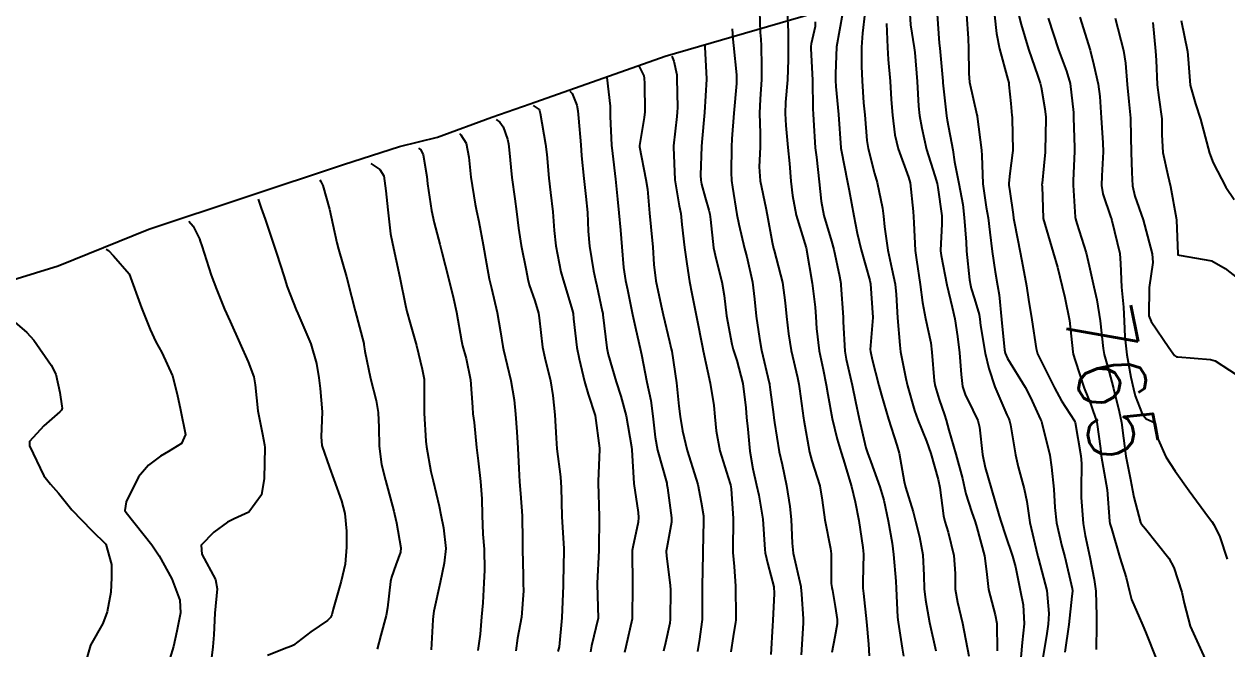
# Model space of a CAD drawing. Header units: metres. Extents: x 318500 to 325275, y 7408834 to 7428799.
# Drawn here: x 319643.1 to 319714.2, y 7411351.4 to 7411388.4 of the extents above; entities that cross this region are included whole.
import ezdxf
from ezdxf.enums import TextEntityAlignment as Align

# ---------------------------------------------------------------- set-up
doc = ezdxf.new("R2010")
doc.units = ezdxf.units.M
doc.header["$MEASUREMENT"] = 0
for name, color, linetype in [('Area', 45, 'Continuous'), ('Cotas', 45, 'Continuous'), ('Curvas de Nivel 1m', 11, 'Continuous'), ('Curvas de Nivel 5m', 15, 'Continuous')]:
    doc.layers.add(name, color=color, linetype=linetype)
doc.styles.add('Style-STANDARD', font='STANDARD.shx')

msp = doc.modelspace()

# ---------------------------------------------------------------- linework, layer by layer
at = {"layer": 'Area'}
msp.add_lwpolyline([(319636.444, 7411371.418), (319645.079, 7411374.092), (319650.432, 7411376.257), (319661.946, 7411380.085), (319665.253, 7411381.135), (319667.514, 7411381.693), (319670.73, 7411382.885), (319672.98, 7411383.676), (319680.979, 7411386.494), (319689.735, 7411389.026)], dxfattribs=at)
at = {"layer": 'Curvas de Nivel 1m', "flags": 128}
for points, elevation in [([(319686.55, 7411389.15), (319686.596, 7411387.888), (319686.632, 7411387.493), (319686.656, 7411387.108), (319686.677, 7411385.872), (319686.67, 7411385.108), (319686.585, 7411383.942), (319686.55, 7411383.109), (319686.582, 7411381.918), (319686.58, 7411381.108), (319686.534, 7411379.937), (319686.595, 7411379.108), (319686.918, 7411377.52), (319687.007, 7411377.103), (319687.306, 7411375.477), (319687.38, 7411375.099), (319687.41, 7411374.987), (319687.907, 7411373.09), (319688.072, 7411371.902), (319688.141, 7411371.087), (319688.265, 7411370.054), (319688.429, 7411369.078), (319688.791, 7411367.479), (319688.883, 7411367.073), (319688.925, 7411366.81), (319689.153, 7411365.07), (319689.168, 7411364.951), (319689.504, 7411363.065), (319689.647, 7411362.547), (319690.121, 7411361.055), (319690.265, 7411360.216), (319690.421, 7411359.05), (319690.752, 7411357.357), (319690.786, 7411357.044), (319690.798, 7411355.28), (319690.833, 7411355.043), (319690.862, 7411354.876), (319691.019, 7411353.915), (319691.134, 7411353.161), (319691.15, 7411353.038), (319691.145, 7411352.901), (319690.996, 7411352.127), (319690.82, 7411351.205)], 776), ([(319691.455, 7411389.006), (319691.113, 7411387.045), (319691.037, 7411385.445), (319691.049, 7411385.046), (319691.07, 7411384.689), (319691.217, 7411383.043), (319691.361, 7411381.059), (319691.364, 7411381.04), (319691.379, 7411380.951), (319691.754, 7411379.036), (319691.848, 7411378.531), (319692.133, 7411377.032), (319692.324, 7411376.021), (319692.557, 7411375.027), (319693.081, 7411373.213), (319693.116, 7411373.022), (319693.25, 7411371.02), (319693.1, 7411369.133), (319693.106, 7411369.012), (319693.213, 7411368.534), (319693.605, 7411367.006), (319693.762, 7411366.426), (319694.179, 7411365), (319694.679, 7411363.463), (319694.807, 7411362.993), (319695.115, 7411361.31), (319695.193, 7411360.989), (319695.633, 7411359.52), (319695.771, 7411358.98), (319696.008, 7411358.044), (319696.2, 7411356.973), (319696.26, 7411355.753), (319696.295, 7411354.971), (319696.361, 7411354.308), (319696.6, 7411352.966), (319696.985, 7411351.303)], 773), ([(319692.78, 7411389.027), (319692.649, 7411387.852), (319692.587, 7411387.029), (319692.584, 7411385.887), (319692.623, 7411385.028), (319692.706, 7411383.738), (319692.77, 7411383.026), (319692.905, 7411381.507), (319692.978, 7411381.024), (319693.358, 7411379.554), (319693.504, 7411379.018), (319693.824, 7411377.502), (319693.887, 7411377.012), (319693.948, 7411376.383), (319694.147, 7411375.007), (319694.377, 7411373.911), (319694.577, 7411373), (319694.641, 7411372.377), (319694.702, 7411370.998), (319694.843, 7411369.379), (319694.893, 7411368.993), (319695.197, 7411367.425), (319695.303, 7411366.988), (319695.716, 7411365.523), (319695.905, 7411364.979), (319696.424, 7411363.698), (319696.685, 7411362.967), (319697.117, 7411361.437), (319697.206, 7411360.959), (319697.427, 7411359.289), (319697.508, 7411358.954), (319697.715, 7411358.316), (319698.05, 7411356.945), (319698.12, 7411355.868), (319698.131, 7411354.943), (319698.253, 7411354.172), (319698.554, 7411352.937), (319698.931, 7411350.981)], 772), ([(319689.848, 7411388.517), (319689.837, 7411388.244), (319689.613, 7411387.219), (319689.584, 7411387.068), (319689.584, 7411386.943), (319689.692, 7411385.066), (319689.714, 7411383.366), (319689.723, 7411383.065), (319689.748, 7411382.722), (319689.852, 7411381.063), (319689.913, 7411380.521), (319690.079, 7411379.059), (319690.19, 7411377.909), (319690.346, 7411377.055), (319690.803, 7411375.552), (319690.942, 7411375.045), (319691.276, 7411373.473), (319691.352, 7411373.039), (319691.366, 7411372.942), (319691.493, 7411371.038), (319691.504, 7411370.778), (319691.606, 7411369.034), (319691.681, 7411368.565), (319692.026, 7411367.027), (319692.219, 7411366.063), (319692.442, 7411365.021), (319692.846, 7411363.313), (319692.936, 7411363.013), (319693.132, 7411362.49), (319693.673, 7411361.004), (319693.894, 7411360.21), (319694.154, 7411358.999), (319694.391, 7411357.676), (319694.474, 7411356.996), (319694.605, 7411355.426), (319694.628, 7411354.994), (319694.721, 7411353.285), (319694.753, 7411352.993), (319694.987, 7411351.448), (319695.059, 7411350.989)], 774), ([(319694.066, 7411388.426), (319694.114, 7411387.01), (319694.162, 7411386.297), (319694.279, 7411385.007), (319694.345, 7411383.932), (319694.415, 7411383.005), (319694.553, 7411381.842), (319694.744, 7411381), (319695.355, 7411379.332), (319695.451, 7411378.988), (319695.643, 7411377.296), (319695.665, 7411376.985), (319695.677, 7411376.632), (319695.764, 7411374.983), (319695.838, 7411374.436), (319696.043, 7411372.978), (319696.186, 7411371.903), (319696.368, 7411370.973), (319696.678, 7411369.518), (319696.751, 7411368.967), (319696.883, 7411367.276), (319696.934, 7411366.964), (319696.989, 7411366.764), (319697.182, 7411366.168), (319697.492, 7411365.274), (319697.596, 7411364.954), (319697.755, 7411364.358), (319698.161, 7411362.945), (319698.559, 7411361.497), (319698.672, 7411360.937), (319698.756, 7411360.585), (319699.096, 7411359.541), (319699.307, 7411358.928), (319699.405, 7411358.607), (319699.849, 7411356.922), (319699.972, 7411355.995), (319700.099, 7411354.919), (319700.492, 7411353.439), (319700.594, 7411352.914), (319700.605, 7411351.295)], 771), ([(319697.052, 7411388.967), (319697.174, 7411387.255), (319697.208, 7411386.964), (319697.383, 7411385.008), (319697.386, 7411384.961), (319697.39, 7411384.921), (319697.426, 7411384.564), (319697.616, 7411382.958), (319697.655, 7411382.709), (319697.975, 7411380.954), (319698.09, 7411380.232), (319698.339, 7411378.95), (319698.567, 7411377.719), (319698.663, 7411376.947), (319698.767, 7411375.486), (319698.8, 7411374.945), (319698.968, 7411373.25), (319699.02, 7411372.942), (319699.068, 7411372.742), (319699.262, 7411372.135), (319699.537, 7411371.211), (319699.583, 7411370.927), (319699.618, 7411370.553), (319699.888, 7411368.923), (319700.118, 7411368.01), (319700.465, 7411366.917), (319701.173, 7411365.259), (319701.286, 7411365.023), (319701.334, 7411364.908), (319701.391, 7411364.683), (319701.698, 7411362.902), (319701.85, 7411362.178), (319702.199, 7411360.894), (319702.353, 7411360.142), (319702.545, 7411358.888), (319702.99, 7411356.952), (319703.015, 7411356.881), (319703.058, 7411356.739), (319703.535, 7411354.872), (319703.663, 7411353.517), (319703.62, 7411352.871), (319703.546, 7411352.328), (319703.316, 7411350.875)], 769), ([(319698.789, 7411388.947), (319698.881, 7411387.534), (319698.919, 7411386.945), (319698.926, 7411385.457), (319698.978, 7411384.945), (319699.411, 7411383.02), (319699.427, 7411382.957), (319699.43, 7411382.94), (319699.432, 7411382.917), (319699.684, 7411380.935), (319699.697, 7411380.613), (319699.756, 7411378.934), (319699.963, 7411377.557), (319700.066, 7411376.929), (319700.168, 7411376.076), (319700.314, 7411374.925), (319700.482, 7411373.722), (319700.629, 7411372.92), (319700.715, 7411372.366), (319700.869, 7411370.914), (319701.033, 7411369.102), (319701.076, 7411368.911), (319701.215, 7411368.592), (319702.253, 7411366.894), (319702.578, 7411366.283), (319703.171, 7411364.987), (319703.207, 7411364.917), (319703.221, 7411364.879), (319703.255, 7411364.793), (319703.726, 7411362.871), (319703.825, 7411362.174), (319703.949, 7411360.867), (319704.015, 7411359.782), (319704.114, 7411358.865), (319704.433, 7411357.496), (319704.598, 7411356.857), (319705.032, 7411354.979), (319705.056, 7411354.85), (319705.058, 7411354.821), (319705.027, 7411354.527), (319704.841, 7411352.853), (319704.616, 7411351.226)], 768), ([(319700.441, 7411388.926), (319700.57, 7411387.827), (319700.752, 7411386.921), (319701.24, 7411385.106), (319701.287, 7411384.912), (319701.302, 7411384.785), (319701.418, 7411383.699), (319701.481, 7411382.979), (319701.488, 7411382.909), (319701.49, 7411382.827), (319701.526, 7411380.908), (319701.516, 7411380.77), (319701.36, 7411379.547), (319701.287, 7411378.975), (319701.29, 7411378.911), (319701.293, 7411378.855), (319701.346, 7411378.49), (319701.543, 7411377.117), (319701.574, 7411376.906), (319701.628, 7411376.603), (319701.958, 7411374.9), (319702.119, 7411374.066), (319702.333, 7411372.894), (319702.459, 7411372.089), (319702.652, 7411370.889), (319702.91, 7411369.199), (319703, 7411368.883), (319703.214, 7411368.448), (319704.005, 7411366.868), (319704.411, 7411366.091), (319705.171, 7411364.918), (319705.204, 7411364.85), (319705.216, 7411364.803), (319705.544, 7411362.846), (319705.585, 7411362.393), (319705.57, 7411360.845), (319705.577, 7411360.374), (319705.687, 7411358.844), (319705.806, 7411358.116), (319706.092, 7411356.84), (319706.348, 7411355.53), (319706.437, 7411354.836), (319706.487, 7411353.364), (319706.484, 7411352.835), (319706.452, 7411351.371)], 767), ([(319701.881, 7411388.904), (319702.024, 7411388.359), (319702.451, 7411386.895), (319703.013, 7411385.31), (319703.15, 7411384.884), (319703.199, 7411384.654), (319703.415, 7411383.366), (319703.486, 7411382.879), (319703.491, 7411382.797), (319703.45, 7411380.879), (319703.445, 7411380.813), (319703.367, 7411379.998), (319703.261, 7411378.971), (319703.255, 7411378.881), (319703.259, 7411378.791), (319703.33, 7411376.88), (319703.914, 7411374.874), (319704.164, 7411373.994), (319704.451, 7411372.868), (319704.61, 7411372.213), (319704.883, 7411370.856), (319705.076, 7411368.998), (319705.101, 7411368.852), (319705.214, 7411368.479), (319705.748, 7411366.844), (319706.139, 7411365.882), (319706.494, 7411364.837), (319706.712, 7411363.269), (319706.762, 7411362.834), (319707.11, 7411360.83), (319707.245, 7411358.981), (319707.277, 7411358.827), (319707.366, 7411358.545), (319707.865, 7411356.818), (319708.225, 7411355.63), (319708.427, 7411354.809), (319708.553, 7411354.334), (319709.015, 7411353.255), (319709.159, 7411352.945), (319709.219, 7411352.797), (319709.377, 7411352.422), (319710.022, 7411350.784)], 766), ([(319705.489, 7411388.805), (319706.106, 7411386.85), (319706.332, 7411385.962), (319706.581, 7411384.843), (319706.679, 7411384.097), (319706.76, 7411382.84), (319706.86, 7411381.366), (319706.867, 7411380.838), (319706.795, 7411379.402), (319706.783, 7411378.838), (319706.854, 7411378.346), (319707.331, 7411376.937), (319707.359, 7411376.858), (319707.369, 7411376.829), (319707.388, 7411376.77), (319707.86, 7411374.822), (319707.9, 7411374.211), (319707.949, 7411372.82), (319708.073, 7411371.632), (319708.126, 7411370.817), (319708.163, 7411369.889), (319708.268, 7411368.814), (319708.511, 7411367.499), (319708.665, 7411366.808), (319708.775, 7411366.396), (319709.175, 7411365.318), (319709.411, 7411365.035), (319709.94, 7411364.788), (319710.135, 7411363.806), (319710.573, 7411362.779), (319711.127, 7411361.932), (319711.961, 7411360.761), (319713.095, 7411359.211), (319713.296, 7411358.951), (319713.437, 7411358.745), (319713.778, 7411358.041), (319714.208, 7411356.733)], 764), ([(319707.582, 7411388.735), (319708.085, 7411386.821), (319708.194, 7411386.074), (319708.29, 7411384.817), (319708.402, 7411383.798), (319708.492, 7411382.814), (319708.51, 7411381.697), (319708.535, 7411380.813), (319708.568, 7411379.606), (319708.611, 7411378.811), (319708.745, 7411378.21), (319709.237, 7411376.801), (319709.326, 7411376.513), (319709.775, 7411374.795), (319709.812, 7411374.272), (319709.587, 7411372.795), (319709.578, 7411371.12), (319709.707, 7411370.793), (319710.762, 7411369.242), (319711.098, 7411368.772), (319711.219, 7411368.706), (319711.296, 7411368.692), (319713.217, 7411368.549), (319713.504, 7411368.458), (319715.2, 7411367.358)], 763), ([(319709.802, 7411388.48), (319709.979, 7411386.795), (319710.002, 7411386.244), (319710.062, 7411384.794), (319710.17, 7411384.045), (319710.343, 7411382.791), (319710.346, 7411381.84), (319710.397, 7411380.79), (319710.695, 7411379.452), (319710.849, 7411378.785), (319711.186, 7411376.927), (319711.204, 7411376.781), (319711.285, 7411374.796), (319711.285, 7411374.78), (319711.299, 7411374.74), (319711.369, 7411374.708), (319713.294, 7411374.377), (319714.095, 7411373.931), (319715.274, 7411373.001)], 762), ([(319711.487, 7411388.6), (319711.856, 7411386.774), (319711.907, 7411386.319), (319712.027, 7411384.771), (319712.331, 7411383.678), (319712.64, 7411382.762), (319713.084, 7411381.055), (319713.158, 7411380.753), (319713.372, 7411380.187), (319714.138, 7411378.738), (319714.621, 7411378.009)], 761), ([(319684.94, 7411388.11), (319684.969, 7411387.505), (319685.003, 7411387.127), (319685.181, 7411385.377), (319685.194, 7411385.124), (319685.182, 7411384.878), (319685.029, 7411383.126), (319684.921, 7411381.593), (319684.897, 7411381.127), (319684.876, 7411379.608), (319684.902, 7411379.127), (319684.96, 7411378.74), (319685.217, 7411377.122), (319685.322, 7411376.558), (319685.665, 7411375.116), (319685.799, 7411374.608), (319686.145, 7411373.111), (319686.263, 7411372.107), (319686.356, 7411371.109), (319686.544, 7411369.786), (319686.676, 7411369.098), (319687.13, 7411367.152), (319687.142, 7411367.091), (319687.151, 7411367.052), (319687.186, 7411366.736), (319687.373, 7411365.289), (319687.397, 7411365.088), (319687.435, 7411364.818), (319687.714, 7411363.084), (319687.883, 7411362.328), (319688.145, 7411361.08), (319688.339, 7411359.837), (319688.424, 7411359.077), (319688.474, 7411357.671), (319688.532, 7411357.075), (319688.988, 7411355.113), (319688.996, 7411355.07), (319689.026, 7411354.658), (319689.136, 7411353.192), (319689.141, 7411353.068), (319689.135, 7411352.942), (319689.019, 7411351.069)], 777), ([(319683.31, 7411387.1), (319683.316, 7411387.08), (319683.325, 7411387.019), (319683.411, 7411385.15), (319683.411, 7411385.132), (319683.295, 7411383.152), (319683.13, 7411381.408), (319683.111, 7411381.154), (319683.064, 7411379.445), (319683.074, 7411379.154), (319683.117, 7411378.922), (319683.34, 7411378.136), (319683.557, 7411377.371), (319683.608, 7411377.146), (319683.652, 7411376.818), (319683.838, 7411375.142), (319683.981, 7411374.448), (319684.318, 7411373.134), (319684.454, 7411372.324), (319684.606, 7411371.13), (319684.908, 7411369.442), (319684.993, 7411369.123), (319685.21, 7411368.483), (319685.568, 7411367.114), (319685.741, 7411365.677), (319685.787, 7411365.111), (319685.856, 7411364.413), (319685.977, 7411363.107), (319686.164, 7411362.065), (319686.382, 7411361.101), (319686.509, 7411360.504), (319686.747, 7411359.095), (319686.856, 7411357.3), (319686.879, 7411357.093), (319687.05, 7411356.434), (319687.39, 7411355.086), (319687.426, 7411354.686), (319687.338, 7411353.087), (319687.311, 7411352.781), (319687.216, 7411351.088)], 778), ([(319681.37, 7411386.49), (319681.485, 7411386.194), (319681.652, 7411385.395), (319681.669, 7411385.176), (319681.694, 7411383.457), (319681.684, 7411383.176), (319681.66, 7411382.922), (319681.465, 7411381.179), (319681.46, 7411381.098), (319681.545, 7411379.177), (319681.8, 7411377.639), (319681.892, 7411377.172), (319681.962, 7411376.529), (319682.108, 7411375.168), (319682.256, 7411374.195), (319682.411, 7411373.163), (319682.543, 7411372.441), (319682.8, 7411371.157), (319683.195, 7411369.176), (319683.203, 7411369.15), (319683.219, 7411369.061), (319683.631, 7411367.143), (319683.851, 7411365.814), (319683.915, 7411365.139), (319683.981, 7411364.315), (319684.205, 7411363.134), (319684.693, 7411361.55), (319684.829, 7411361.124), (319684.873, 7411360.888), (319684.989, 7411359.122), (319684.974, 7411357.209), (319684.974, 7411357.121), (319685.048, 7411356.29), (319685.134, 7411355.118), (319685.156, 7411353.262), (319685.145, 7411353.118), (319685.132, 7411352.994), (319684.996, 7411352.156), (319684.859, 7411351.244)], 779), ([(319677.51, 7411385.25), (319677.517, 7411385.229), (319677.721, 7411383.533), (319677.724, 7411383.225), (319677.718, 7411382.913), (319677.807, 7411381.224), (319677.856, 7411380.739), (319678.03, 7411379.22), (319678.15, 7411378.029), (319678.23, 7411377.217), (319678.333, 7411376.197), (319678.405, 7411375.213), (319678.512, 7411373.982), (319678.635, 7411373.21), (319678.738, 7411372.681), (319679.038, 7411371.203), (319679.237, 7411370.309), (319679.5, 7411369.197), (319679.568, 7411368.842), (319679.885, 7411367.19), (319680.115, 7411366.122), (319680.249, 7411365.184), (319680.381, 7411363.952), (319680.524, 7411363.179), (319681.06, 7411361.221), (319681.073, 7411361.171), (319681.076, 7411361.137), (319681.108, 7411360.943), (319681.349, 7411359.167), (319681.345, 7411358.908), (319681.063, 7411357.387), (319681.026, 7411357.205), (319681.027, 7411357.171), (319681.056, 7411356.912), (319681.274, 7411355.168), (319681.291, 7411354.904), (319681.273, 7411353.167), (319681.247, 7411352.927), (319680.989, 7411351.768), (319680.869, 7411351.284)], 781), ([(319675.34, 7411384.42), (319675.473, 7411384.281), (319675.748, 7411383.589), (319675.806, 7411383.254), (319675.841, 7411382.816), (319675.976, 7411381.251), (319676.033, 7411380.587), (319676.167, 7411379.248), (319676.286, 7411378.193), (319676.379, 7411377.244), (319676.425, 7411376.131), (319676.492, 7411375.242), (319676.731, 7411373.786), (319676.848, 7411373.236), (319676.927, 7411372.895), (319677.252, 7411371.393), (319677.277, 7411371.257), (319677.286, 7411371.229), (319677.29, 7411371.189), (319677.529, 7411369.225), (319677.607, 7411368.831), (319678.07, 7411367.217), (319678.347, 7411366.378), (319678.671, 7411365.207), (319678.977, 7411363.368), (319678.994, 7411363.202), (319679.11, 7411361.2), (319679.378, 7411359.48), (319679.399, 7411359.195), (319679.367, 7411358.914), (319679.063, 7411357.43), (319679.024, 7411357.237), (319679.02, 7411357.201), (319679.03, 7411355.2), (319679.01, 7411353.2), (319678.648, 7411351.542), (319678.564, 7411351.206)], 782), ([(319673.16, 7411383.58), (319673.513, 7411383.33), (319673.546, 7411383.279), (319673.576, 7411383.11), (319673.898, 7411381.275), (319673.969, 7411380.676), (319674.082, 7411379.273), (319674.19, 7411378.423), (319674.337, 7411377.27), (319674.413, 7411376.169), (319674.51, 7411375.268), (319674.81, 7411373.731), (319674.934, 7411373.263), (319675.259, 7411372.209), (319675.476, 7411371.481), (319675.522, 7411371.256), (319675.559, 7411370.942), (319675.742, 7411369.252), (319675.876, 7411368.584), (319676.2, 7411367.245), (319676.426, 7411366.481), (319676.822, 7411365.233), (319677.087, 7411363.284), (319677.087, 7411363.231), (319677.015, 7411361.327), (319677.018, 7411361.231), (319677.069, 7411359.252), (319677.068, 7411359.23), (319677.039, 7411357.252), (319677.039, 7411357.23), (319676.953, 7411355.309), (319676.951, 7411355.231), (319677.01, 7411353.23), (319676.621, 7411351.598), (319676.548, 7411351.234)], 783), ([(319670.98, 7411382.75), (319671.2, 7411382.576), (319671.393, 7411382.309), (319671.651, 7411381.573), (319671.702, 7411381.305), (319671.737, 7411380.942), (319671.909, 7411379.302), (319672.09, 7411378.052), (319672.189, 7411377.297), (319672.298, 7411376.312), (319672.451, 7411375.293), (319672.746, 7411373.82), (319672.848, 7411373.286), (319672.934, 7411372.952), (319673.257, 7411372.015), (319673.476, 7411371.278), (319673.524, 7411370.999), (319673.712, 7411369.275), (319673.846, 7411368.638), (319674.183, 7411367.27), (319674.325, 7411366.412), (319674.453, 7411365.261), (319674.519, 7411363.89), (319674.564, 7411363.259), (319674.774, 7411361.597), (319674.805, 7411361.255), (319674.817, 7411360.965), (319674.852, 7411359.254), (319674.984, 7411357.329), (319674.986, 7411357.251), (319674.937, 7411355.345), (319674.936, 7411355.251), (319674.938, 7411355.16), (319674.863, 7411353.252), (319674.694, 7411351.545), (319674.626, 7411351.255)], 784), ([(319666.39, 7411381.04), (319666.517, 7411380.945), (319666.658, 7411380.66), (319666.871, 7411379.367), (319666.921, 7411378.942), (319667.162, 7411377.363), (319667.319, 7411376.627), (319667.648, 7411375.357), (319667.765, 7411374.884), (319668.152, 7411373.351), (319668.463, 7411372.143), (319668.636, 7411371.346), (319668.917, 7411369.65), (319668.99, 7411369.342), (319669.209, 7411368.599), (319669.458, 7411367.336), (319669.571, 7411365.723), (319669.601, 7411365.326), (319669.666, 7411364.821), (319669.82, 7411363.323), (319669.904, 7411362.547), (319670.043, 7411361.321), (319670.126, 7411360.294), (319670.141, 7411359.319), (319670.187, 7411358.205), (319670.267, 7411357.318), (319670.28, 7411356.079), (319670.242, 7411355.318), (319670.188, 7411354.149), (319670.117, 7411353.319), (319670.023, 7411352.291), (319669.891, 7411351.321)], 786), ([(319663.56, 7411380.14), (319664.088, 7411379.775), (319664.325, 7411379.405), (319664.46, 7411378.522), (319664.564, 7411377.401), (319664.735, 7411375.972), (319664.837, 7411375.397), (319665.27, 7411373.39), (319665.614, 7411371.745), (319665.702, 7411371.383), (319665.873, 7411370.748), (319666.266, 7411369.374), (319666.606, 7411367.961), (319666.709, 7411367.367), (319666.725, 7411366.906), (319666.71, 7411365.367), (319666.813, 7411363.697), (319666.859, 7411363.364), (319667.118, 7411361.919), (319667.247, 7411361.358), (319667.607, 7411359.864), (319667.704, 7411359.351), (319667.855, 7411358.572), (319667.995, 7411357.346), (319667.905, 7411356.489), (319667.656, 7411355.351), (319667.296, 7411353.639), (319667.243, 7411353.357), (319667.226, 7411353.137), (319667.137, 7411351.358)], 787), ([(319660.55, 7411379.18), (319660.602, 7411379.079), (319660.724, 7411378.83), (319661.117, 7411377.443), (319661.316, 7411376.534), (319661.559, 7411375.437), (319661.66, 7411375.071), (319662.117, 7411373.432), (319662.417, 7411372.27), (319662.644, 7411371.426), (319663.147, 7411369.495), (319663.159, 7411369.421), (319663.214, 7411369.038), (319663.539, 7411367.415), (319663.883, 7411366.115), (319664.008, 7411365.407), (319664.045, 7411364.518), (319664.052, 7411363.401), (319664.197, 7411362.326), (319664.427, 7411361.397), (319664.917, 7411359.567), (319664.964, 7411359.391), (319665.082, 7411358.867), (319665.332, 7411357.386), (319665.311, 7411357.131), (319665.045, 7411356.387), (319664.777, 7411355.65), (319664.725, 7411355.393), (319664.559, 7411353.85), (319664.476, 7411353.395), (319664.159, 7411352.232), (319663.937, 7411351.4)], 788), ([(319656.9, 7411378.02), (319657.084, 7411377.502), (319657.32, 7411376.836), (319657.768, 7411375.493), (319657.999, 7411374.78), (319658.417, 7411373.483), (319658.624, 7411372.84), (319659.148, 7411371.472), (319659.247, 7411371.253), (319660.013, 7411369.458), (319660.361, 7411368.294), (319660.499, 7411367.45), (319660.565, 7411366.831), (319660.687, 7411365.447), (319660.629, 7411363.966), (319660.673, 7411363.447), (319661.121, 7411362.146), (319661.386, 7411361.436), (319661.839, 7411360.171), (319662.03, 7411359.426), (319662.12, 7411358.379), (319662.13, 7411357.424), (319662.044, 7411356.426), (319661.809, 7411355.428), (319661.343, 7411353.764), (319661.257, 7411353.436), (319661.18, 7411353.264), (319661.005, 7411353.088), (319660.023, 7411352.427), (319658.983, 7411351.637), (319658.88, 7411351.573), (319658.593, 7411351.474), (319657.445, 7411351.013)], 789), ([(319647.92, 7411375.07), (319648.051, 7411374.999), (319648.347, 7411374.675), (319649.27, 7411373.6), (319650.006, 7411371.592), (319650.506, 7411370.312), (319650.849, 7411369.584), (319651.211, 7411368.95), (319651.834, 7411367.57), (319652.107, 7411366.494), (319652.313, 7411365.563), (319652.596, 7411364.111), (319652.373, 7411363.562), (319651.606, 7411363.099), (319651.129, 7411362.82), (319650.423, 7411362.278), (319649.816, 7411361.589), (319649.095, 7411360.118), (319649.023, 7411359.601), (319649.088, 7411359.482), (319650.604, 7411357.577), (319651.05, 7411356.924), (319651.795, 7411355.562), (319652.275, 7411354.3), (319652.318, 7411353.557), (319652.088, 7411352.464), (319651.886, 7411351.561), (319651.677, 7411350.855)], 791), ([(319641.375, 7411371.708), (319643.227, 7411370.142), (319643.637, 7411369.676), (319644.665, 7411368.199), (319644.939, 7411367.663), (319645.179, 7411366.584), (319645.3, 7411365.786), (319645.314, 7411365.658), (319645.277, 7411365.55), (319645.167, 7411365.446), (319644.218, 7411364.606), (319643.377, 7411363.678), (319643.381, 7411363.432), (319644.226, 7411361.663), (319644.618, 7411361.171), (319645.1, 7411360.627), (319645.883, 7411359.642), (319647.072, 7411358.424), (319647.896, 7411357.617), (319648.237, 7411356.417), (319648.224, 7411355.612), (319648.179, 7411354.77), (319647.965, 7411353.616), (319647.71, 7411352.909), (319646.98, 7411351.63), (319646.54, 7411350.051)], 792)]:
    msp.add_lwpolyline(points, dxfattribs=dict(at, elevation=elevation))
at = {"layer": 'Curvas de Nivel 5m', "flags": 128}
for points, elevation in [([(319688.15, 7411390.19), (319688.218, 7411388.27), (319688.241, 7411388.006), (319688.254, 7411387.482), (319688.24, 7411387.088), (319688.239, 7411386.297), (319688.209, 7411385.088), (319688.094, 7411383.767), (319688.061, 7411383.09), (319688.1, 7411382.389), (319688.235, 7411381.087), (319688.316, 7411380.136), (319688.397, 7411379.084), (319688.501, 7411378.242), (319688.723, 7411377.079), (319689.301, 7411375.149), (319689.33, 7411375.07), (319689.339, 7411375.03), (319689.665, 7411373.064), (319689.833, 7411371.639), (319689.876, 7411371.061), (319689.924, 7411370.375), (319690.084, 7411369.057), (319690.312, 7411367.945), (319690.5, 7411367.05), (319690.598, 7411366.462), (319690.856, 7411365.045), (319691.152, 7411363.828), (319691.379, 7411363.036), (319691.506, 7411362.663), (319692, 7411361.027), (319692.204, 7411360.126), (319692.423, 7411359.02), (319692.671, 7411357.411), (319692.697, 7411357.015), (319692.662, 7411355.389), (319692.667, 7411355.015), (319692.697, 7411354.685), (319692.883, 7411353.012), (319692.99, 7411351.696), (319693.038, 7411351.009)], 775), ([(319695.435, 7411388.991), (319695.48, 7411388.342), (319695.691, 7411386.987), (319695.728, 7411386.714), (319695.877, 7411384.983), (319695.961, 7411383.527), (319696.012, 7411382.981), (319696.143, 7411382.235), (319696.425, 7411380.974), (319696.916, 7411379.407), (319697.056, 7411378.964), (319697.106, 7411378.722), (319697.331, 7411377.05), (319697.341, 7411376.96), (319697.324, 7411376.543), (319697.252, 7411375.009), (319697.257, 7411374.961), (319697.296, 7411374.701), (319697.622, 7411372.956), (319697.941, 7411371.638), (319698.105, 7411370.947), (319698.269, 7411369.91), (319698.376, 7411368.943), (319698.485, 7411367.657), (319698.564, 7411366.939), (319698.709, 7411366.461), (319699.176, 7411365.548), (319699.464, 7411364.927), (319699.561, 7411364.529), (319699.739, 7411362.924), (319699.903, 7411362.148), (319700.256, 7411360.919), (319700.717, 7411359.29), (319700.835, 7411358.913), (319701.079, 7411358.18), (319701.51, 7411356.903), (319701.682, 7411356.269), (319701.971, 7411354.896), (319702.142, 7411354.014), (319702.194, 7411352.892), (319702.091, 7411351.796), (319702.01, 7411350.895)], 770), ([(319703.627, 7411388.74), (319704.239, 7411386.872), (319704.71, 7411385.598), (319704.915, 7411384.865), (319705.115, 7411383.161), (319705.129, 7411382.863), (319705.173, 7411381.072), (319705.172, 7411380.862), (319705.097, 7411379.12), (319705.096, 7411378.863), (319705.226, 7411376.966), (319705.245, 7411376.861), (319705.326, 7411376.579), (319705.868, 7411374.851), (319706.048, 7411374.089), (319706.326, 7411372.844), (319706.493, 7411372.068), (319706.688, 7411370.836), (319706.877, 7411369.182), (319706.939, 7411368.833), (319707.206, 7411367.877), (319707.476, 7411366.826), (319707.812, 7411365.456), (319707.959, 7411364.818), (319708.086, 7411363.886), (319708.208, 7411362.814), (319708.488, 7411361.441), (319708.618, 7411360.807), (319708.697, 7411360.397), (319709.091, 7411358.891), (319709.115, 7411358.824), (319709.135, 7411358.799), (319709.371, 7411358.51), (319710.757, 7411356.775), (319711.052, 7411356.238), (319711.534, 7411354.765), (319711.668, 7411354.119), (319712.022, 7411352.76), (319712.916, 7411350.815)], 765), ([(319679.44, 7411385.87), (319679.701, 7411385.331), (319679.736, 7411385.197), (319679.748, 7411384.875), (319679.762, 7411383.196), (319679.732, 7411382.87), (319679.446, 7411381.199), (319679.448, 7411381.131), (319679.828, 7411379.195), (319679.92, 7411378.619), (319680.046, 7411377.193), (319680.122, 7411376.388), (319680.247, 7411375.191), (319680.308, 7411374.167), (319680.412, 7411373.189), (319680.729, 7411371.712), (319680.854, 7411371.184), (319681.226, 7411369.61), (319681.33, 7411369.178), (319681.356, 7411369.04), (319681.637, 7411367.166), (319681.788, 7411365.776), (319681.865, 7411365.163), (319682.003, 7411364.316), (319682.268, 7411363.159), (319682.807, 7411361.461), (319682.897, 7411361.152), (319683.1, 7411360.102), (319683.233, 7411359.29), (319683.248, 7411359.148), (319683.245, 7411358.99), (319683.194, 7411357.148), (319683.192, 7411357.014), (319683.167, 7411355.148), (319683.168, 7411353.305), (319683.163, 7411353.148), (319683.147, 7411353.008), (319682.993, 7411351.995), (319682.879, 7411351.253)], 780), ([(319668.8, 7411381.91), (319668.881, 7411381.838), (319669.197, 7411381.342), (319669.368, 7411380.511), (319669.478, 7411379.338), (319669.739, 7411377.739), (319669.82, 7411377.333), (319669.945, 7411376.706), (319670.216, 7411375.326), (319670.405, 7411374.201), (319670.564, 7411373.321), (319670.698, 7411372.752), (319671.029, 7411371.313), (319671.233, 7411370.176), (319671.375, 7411369.308), (319671.42, 7411369.104), (319671.836, 7411367.3), (319672.034, 7411366.152), (319672.118, 7411365.296), (319672.195, 7411364.253), (319672.262, 7411363.293), (319672.316, 7411362.099), (319672.356, 7411361.291), (319672.414, 7411360.601), (319672.51, 7411359.289), (319672.54, 7411357.816), (319672.54, 7411357.288), (319672.567, 7411355.757), (319672.573, 7411355.287), (319672.584, 7411354.845), (319672.477, 7411353.288), (319672.231, 7411352.052), (319672.13, 7411351.293)], 785), ([(319652.8, 7411376.72), (319653.059, 7411376.427), (319653.428, 7411375.675), (319653.476, 7411375.547), (319653.566, 7411375.276), (319654.126, 7411373.537), (319654.435, 7411372.706), (319654.917, 7411371.525), (319655.239, 7411370.791), (319655.812, 7411369.514), (319656.308, 7411368.405), (319656.65, 7411367.505), (319656.731, 7411367.05), (319656.887, 7411365.503), (319657.149, 7411364.112), (319657.274, 7411363.489), (319657.298, 7411363.328), (319657.251, 7411361.489), (319657.1, 7411360.539), (319656.358, 7411359.501), (319655.485, 7411359.113), (319655.081, 7411358.923), (319654.28, 7411358.323), (319653.537, 7411357.543), (319653.567, 7411357.027), (319654.378, 7411355.53), (319654.472, 7411354.976), (319654.344, 7411353.53), (319654.274, 7411352.248), (319654.229, 7411351.531), (319654.076, 7411350.421)], 790)]:
    msp.add_lwpolyline(points, dxfattribs=dict(at, elevation=elevation))

# ---------------------------------------------------------------- texts
at = {"layer": 'Cotas', "style": 'Style-STANDARD'}
msp.add_text('765', height=4, rotation=281.39324, dxfattribs=at).set_placement((319707.381, 7411367.227, 765), align=Align.MIDDLE_CENTER)

doc.saveas('drawing.dxf')
